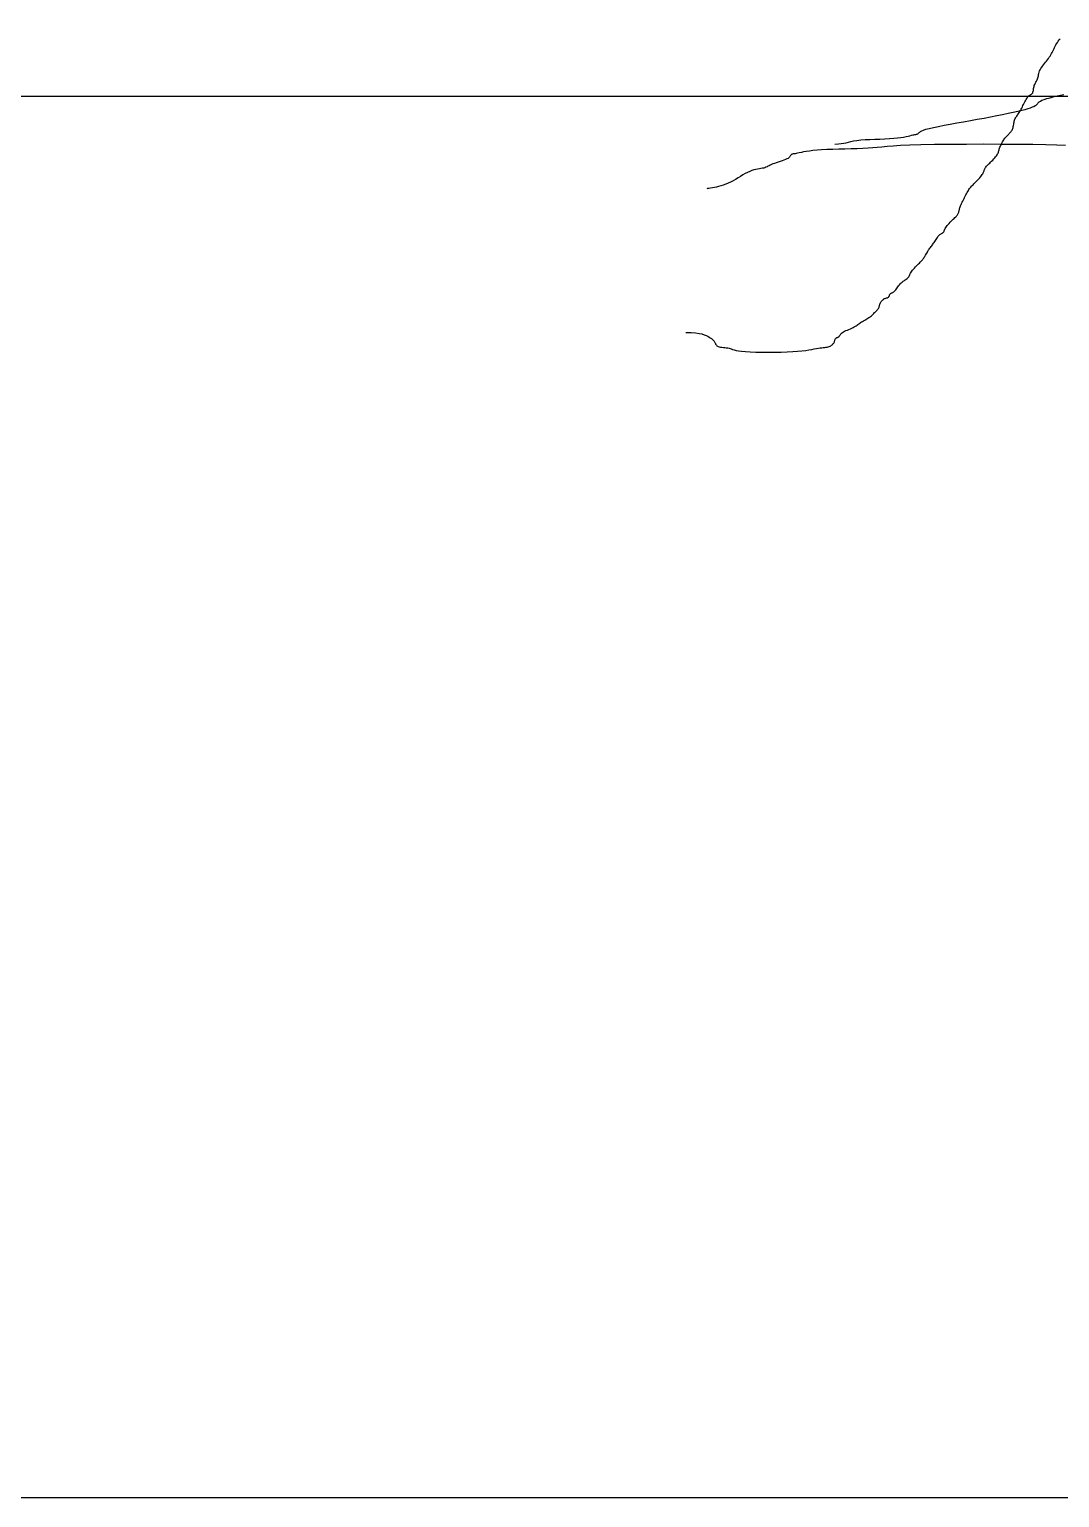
# Paper-space layout 's2 of 2' of a CAD drawing. Header units: metres. Extents: x -1806 to 17358, y -2633 to 1911.
# Drawn here: x 765.15 to 776.92, y 278.93 to 295.71 of the extents above; entities that cross this region are included whole.
import ezdxf

# ---------------------------------------------------------------- set-up
doc = ezdxf.new("R2010")
doc.units = ezdxf.units.M
doc.layers.get('0').update_dxf_attribs({"color": 6})
doc.layers.add('Notes', color=7, linetype='Continuous')

# ---------------------------------------------------------------- blocks, each defined once
blk = doc.blocks.new('Anthony Ho Signature')
at = {"color": 7, "flags": 128}
for points in [[(314864.103, 6258868.055), (314864.162, 6258868.054), (314864.211, 6258868.05), (314864.252, 6258868.045), (314864.285, 6258868.038), (314864.312, 6258868.03), (314864.334, 6258868.021), (314864.352, 6258868.012), (314864.368, 6258868.003), (314864.381, 6258867.994), (314864.393, 6258867.986), (314864.403, 6258867.978), (314864.411, 6258867.971), (314864.419, 6258867.963), (314864.425, 6258867.956), (314864.43, 6258867.949), (314864.434, 6258867.942), (314864.437, 6258867.935), (314864.44, 6258867.928), (314864.442, 6258867.921), (314864.446, 6258867.914), (314864.45, 6258867.909), (314864.455, 6258867.903), (314864.462, 6258867.898), (314864.472, 6258867.894), (314864.484, 6258867.891), (314864.498, 6258867.889), (314864.513, 6258867.887), (314864.53, 6258867.885), (314864.547, 6258867.883), (314864.563, 6258867.881), (314864.58, 6258867.879), (314864.595, 6258867.876), (314864.608, 6258867.872), (314864.621, 6258867.867), (314864.636, 6258867.862), (314864.654, 6258867.857), (314864.676, 6258867.851), (314864.704, 6258867.846), (314864.739, 6258867.842), (314864.784, 6258867.838), (314864.838, 6258867.835), (314864.901, 6258867.832), (314864.97, 6258867.831), (314865.042, 6258867.831), (314865.116, 6258867.831), (314865.189, 6258867.832), (314865.259, 6258867.835), (314865.323, 6258867.838), (314865.379, 6258867.842), (314865.428, 6258867.846), (314865.471, 6258867.851), (314865.508, 6258867.857), (314865.54, 6258867.862), (314865.568, 6258867.867), (314865.593, 6258867.872), (314865.616, 6258867.876), (314865.636, 6258867.879), (314865.655, 6258867.881), (314865.672, 6258867.883), (314865.688, 6258867.885), (314865.702, 6258867.887), (314865.715, 6258867.889), (314865.727, 6258867.891), (314865.739, 6258867.894), (314865.749, 6258867.898), (314865.758, 6258867.903), (314865.766, 6258867.909), (314865.774, 6258867.914), (314865.781, 6258867.921), (314865.786, 6258867.928), (314865.791, 6258867.935), (314865.795, 6258867.942), (314865.798, 6258867.949), (314865.801, 6258867.956), (314865.803, 6258867.962), (314865.805, 6258867.969), (314865.806, 6258867.975), (314865.809, 6258867.98), (314865.811, 6258867.985), (314865.814, 6258867.989), (314865.818, 6258867.992), (314865.823, 6258867.994), (314865.828, 6258867.996), (314865.833, 6258867.998), (314865.838, 6258868), (314865.843, 6258868.002), (314865.848, 6258868.005), (314865.852, 6258868.008), (314865.855, 6258868.012), (314865.858, 6258868.016), (314865.861, 6258868.022), (314865.864, 6258868.028), (314865.868, 6258868.034), (314865.873, 6258868.041), (314865.88, 6258868.048), (314865.89, 6258868.055), (314865.902, 6258868.062), (314865.916, 6258868.069), (314865.931, 6258868.076), (314865.948, 6258868.083), (314865.965, 6258868.09), (314865.982, 6258868.097), (314865.998, 6258868.105), (314866.013, 6258868.112), (314866.026, 6258868.119), (314866.038, 6258868.126), (314866.049, 6258868.133), (314866.059, 6258868.14), (314866.068, 6258868.147), (314866.078, 6258868.154), (314866.088, 6258868.161), (314866.098, 6258868.168), (314866.109, 6258868.175), (314866.121, 6258868.182), (314866.133, 6258868.189), (314866.145, 6258868.197), (314866.157, 6258868.204), (314866.17, 6258868.211), (314866.181, 6258868.218), (314866.192, 6258868.225), (314866.203, 6258868.232), (314866.212, 6258868.239), (314866.221, 6258868.246), (314866.229, 6258868.253), (314866.237, 6258868.26), (314866.244, 6258868.267), (314866.251, 6258868.274), (314866.258, 6258868.282), (314866.266, 6258868.289), (314866.273, 6258868.296), (314866.279, 6258868.303), (314866.286, 6258868.31), (314866.292, 6258868.317), (314866.297, 6258868.324), (314866.302, 6258868.331), (314866.306, 6258868.338), (314866.309, 6258868.345), (314866.311, 6258868.352), (314866.313, 6258868.359), (314866.315, 6258868.367), (314866.317, 6258868.374), (314866.319, 6258868.381), (314866.322, 6258868.388), (314866.325, 6258868.395), (314866.329, 6258868.402), (314866.333, 6258868.409), (314866.339, 6258868.416), (314866.345, 6258868.422), (314866.351, 6258868.428), (314866.358, 6258868.433), (314866.365, 6258868.438), (314866.372, 6258868.442), (314866.379, 6258868.445), (314866.386, 6258868.448), (314866.393, 6258868.45), (314866.399, 6258868.452), (314866.405, 6258868.453), (314866.41, 6258868.455), (314866.415, 6258868.458), (314866.419, 6258868.461), (314866.422, 6258868.465), (314866.425, 6258868.47), (314866.427, 6258868.475), (314866.429, 6258868.48), (314866.43, 6258868.485), (314866.432, 6258868.49), (314866.435, 6258868.495), (314866.438, 6258868.499), (314866.442, 6258868.502), (314866.447, 6258868.505), (314866.452, 6258868.507), (314866.458, 6258868.509), (314866.465, 6258868.512), (314866.471, 6258868.516), (314866.478, 6258868.521), (314866.485, 6258868.527), (314866.492, 6258868.535), (314866.5, 6258868.544), (314866.507, 6258868.555), (314866.515, 6258868.566), (314866.523, 6258868.578), (314866.532, 6258868.589), (314866.541, 6258868.601), (314866.552, 6258868.612), (314866.563, 6258868.622), (314866.574, 6258868.632), (314866.586, 6258868.64), (314866.598, 6258868.649), (314866.609, 6258868.656), (314866.619, 6258868.664), (314866.629, 6258868.671), (314866.637, 6258868.678), (314866.643, 6258868.685), (314866.648, 6258868.692), (314866.652, 6258868.7), (314866.656, 6258868.708), (314866.659, 6258868.716), (314866.663, 6258868.725), (314866.668, 6258868.734), (314866.674, 6258868.744), (314866.682, 6258868.755), (314866.692, 6258868.767), (314866.702, 6258868.779), (314866.713, 6258868.791), (314866.725, 6258868.804), (314866.737, 6258868.816), (314866.749, 6258868.828), (314866.76, 6258868.839), (314866.77, 6258868.849), (314866.779, 6258868.858), (314866.788, 6258868.868), (314866.796, 6258868.876), (314866.804, 6258868.885), (314866.811, 6258868.894), (314866.819, 6258868.904), (314866.826, 6258868.914), (314866.833, 6258868.925), (314866.84, 6258868.937), (314866.847, 6258868.949), (314866.854, 6258868.961), (314866.861, 6258868.974), (314866.868, 6258868.986), (314866.875, 6258868.998), (314866.882, 6258869.009), (314866.89, 6258869.019), (314866.897, 6258869.028), (314866.904, 6258869.038), (314866.911, 6258869.046), (314866.918, 6258869.055), (314866.925, 6258869.064), (314866.932, 6258869.074), (314866.939, 6258869.084), (314866.946, 6258869.095), (314866.953, 6258869.107), (314866.96, 6258869.119), (314866.968, 6258869.13), (314866.975, 6258869.141), (314866.982, 6258869.152), (314866.989, 6258869.161), (314866.996, 6258869.169), (314867.003, 6258869.175), (314867.01, 6258869.18), (314867.017, 6258869.184), (314867.023, 6258869.187), (314867.029, 6258869.189), (314867.034, 6258869.192), (314867.039, 6258869.194), (314867.043, 6258869.198), (314867.046, 6258869.202), (314867.049, 6258869.206), (314867.051, 6258869.212), (314867.054, 6258869.219), (314867.057, 6258869.226), (314867.06, 6258869.235), (314867.065, 6258869.244), (314867.072, 6258869.254), (314867.079, 6258869.265), (314867.089, 6258869.277), (314867.099, 6258869.289), (314867.111, 6258869.301), (314867.122, 6258869.314), (314867.134, 6258869.326), (314867.146, 6258869.338), (314867.157, 6258869.349), (314867.167, 6258869.359), (314867.176, 6258869.368), (314867.185, 6258869.377), (314867.192, 6258869.385), (314867.199, 6258869.393), (314867.204, 6258869.4), (314867.209, 6258869.408), (314867.213, 6258869.415), (314867.216, 6258869.422), (314867.219, 6258869.429), (314867.221, 6258869.436), (314867.223, 6258869.444), (314867.225, 6258869.452), (314867.227, 6258869.461), (314867.229, 6258869.471), (314867.232, 6258869.481), (314867.236, 6258869.492), (314867.241, 6258869.504), (314867.246, 6258869.516), (314867.252, 6258869.529), (314867.259, 6258869.543), (314867.265, 6258869.557), (314867.272, 6258869.571), (314867.28, 6258869.585), (314867.287, 6258869.599), (314867.294, 6258869.613), (314867.301, 6258869.627), (314867.308, 6258869.64), (314867.315, 6258869.653), (314867.322, 6258869.666), (314867.329, 6258869.678), (314867.336, 6258869.689), (314867.343, 6258869.699), (314867.351, 6258869.708), (314867.358, 6258869.717), (314867.366, 6258869.726), (314867.374, 6258869.735), (314867.383, 6258869.744), (314867.392, 6258869.754), (314867.402, 6258869.764), (314867.413, 6258869.775), (314867.425, 6258869.787), (314867.437, 6258869.799), (314867.449, 6258869.811), (314867.46, 6258869.824), (314867.47, 6258869.836), (314867.48, 6258869.848), (314867.488, 6258869.859), (314867.494, 6258869.869), (314867.499, 6258869.878), (314867.502, 6258869.887), (314867.505, 6258869.895), (314867.508, 6258869.903), (314867.51, 6258869.91), (314867.513, 6258869.918), (314867.516, 6258869.925), (314867.52, 6258869.932), (314867.525, 6258869.939), (314867.53, 6258869.946), (314867.537, 6258869.954), (314867.545, 6258869.962), (314867.553, 6258869.971), (314867.562, 6258869.981), (314867.573, 6258869.991), (314867.584, 6258870.002), (314867.595, 6258870.013), (314867.607, 6258870.026), (314867.619, 6258870.038), (314867.63, 6258870.05), (314867.64, 6258870.062), (314867.65, 6258870.074), (314867.658, 6258870.085), (314867.664, 6258870.095), (314867.669, 6258870.105), (314867.672, 6258870.114), (314867.675, 6258870.123), (314867.678, 6258870.132), (314867.68, 6258870.141), (314867.683, 6258870.151), (314867.686, 6258870.161), (314867.69, 6258870.172), (314867.695, 6258870.183), (314867.7, 6258870.196), (314867.706, 6258870.208), (314867.713, 6258870.22), (314867.719, 6258870.232), (314867.726, 6258870.244), (314867.733, 6258870.255), (314867.74, 6258870.265), (314867.747, 6258870.275), (314867.755, 6258870.284), (314867.762, 6258870.292), (314867.769, 6258870.3), (314867.776, 6258870.307), (314867.783, 6258870.314), (314867.79, 6258870.321), (314867.797, 6258870.328), (314867.804, 6258870.336), (314867.811, 6258870.343), (314867.817, 6258870.351), (314867.823, 6258870.359), (314867.829, 6258870.368), (314867.833, 6258870.377), (314867.837, 6258870.387), (314867.84, 6258870.398), (314867.843, 6258870.41), (314867.845, 6258870.422), (314867.847, 6258870.435), (314867.849, 6258870.447), (314867.851, 6258870.459), (314867.853, 6258870.471), (314867.856, 6258870.482), (314867.86, 6258870.492), (314867.865, 6258870.502), (314867.87, 6258870.511), (314867.876, 6258870.52), (314867.883, 6258870.528), (314867.889, 6258870.538), (314867.896, 6258870.547), (314867.903, 6258870.557), (314867.911, 6258870.568), (314867.918, 6258870.58), (314867.925, 6258870.593), (314867.932, 6258870.606), (314867.939, 6258870.619), (314867.946, 6258870.633), (314867.953, 6258870.647), (314867.96, 6258870.661), (314867.967, 6258870.675), (314867.974, 6258870.689), (314867.981, 6258870.703), (314867.989, 6258870.716), (314867.996, 6258870.727), (314868.003, 6258870.738), (314868.01, 6258870.748), (314868.017, 6258870.756), (314868.024, 6258870.762), (314868.031, 6258870.767), (314868.038, 6258870.771), (314868.044, 6258870.775), (314868.05, 6258870.778), (314868.055, 6258870.782), (314868.06, 6258870.787), (314868.064, 6258870.793), (314868.067, 6258870.801), (314868.07, 6258870.811), (314868.072, 6258870.821), (314868.074, 6258870.832), (314868.075, 6258870.844), (314868.078, 6258870.856), (314868.08, 6258870.867), (314868.083, 6258870.878), (314868.087, 6258870.889), (314868.092, 6258870.898), (314868.097, 6258870.907), (314868.102, 6258870.916), (314868.107, 6258870.925), (314868.112, 6258870.934), (314868.117, 6258870.944), (314868.121, 6258870.954), (314868.124, 6258870.965), (314868.127, 6258870.977), (314868.129, 6258870.989), (314868.132, 6258871.002), (314868.135, 6258871.016), (314868.138, 6258871.03), (314868.143, 6258871.044), (314868.149, 6258871.058), (314868.157, 6258871.072), (314868.167, 6258871.086), (314868.177, 6258871.1), (314868.188, 6258871.115), (314868.2, 6258871.129), (314868.212, 6258871.143), (314868.223, 6258871.157), (314868.234, 6258871.171), (314868.245, 6258871.185), (314868.254, 6258871.2), (314868.263, 6258871.214), (314868.271, 6258871.228), (314868.279, 6258871.242), (314868.286, 6258871.256), (314868.293, 6258871.27), (314868.301, 6258871.284), (314868.308, 6258871.299), (314868.315, 6258871.313), (314868.322, 6258871.327), (314868.33, 6258871.341), (314868.338, 6258871.355), (314868.347, 6258871.369), (314868.357, 6258871.384), (314868.367, 6258871.398), (314868.378, 6258871.412)], [(314865.805, 6258870.208), (314865.844, 6258870.209), (314865.876, 6258870.213), (314865.905, 6258870.218), (314865.932, 6258870.224), (314865.958, 6258870.231), (314865.986, 6258870.238), (314866.018, 6258870.245), (314866.055, 6258870.25), (314866.099, 6258870.255), (314866.15, 6258870.259), (314866.204, 6258870.262), (314866.26, 6258870.264), (314866.317, 6258870.266), (314866.374, 6258870.268), (314866.427, 6258870.271), (314866.476, 6258870.274), (314866.519, 6258870.278), (314866.556, 6258870.283), (314866.589, 6258870.288), (314866.617, 6258870.293), (314866.64, 6258870.298), (314866.661, 6258870.303), (314866.678, 6258870.308), (314866.693, 6258870.312), (314866.707, 6258870.315), (314866.718, 6258870.317), (314866.728, 6258870.319), (314866.737, 6258870.321), (314866.744, 6258870.323), (314866.751, 6258870.325), (314866.756, 6258870.328), (314866.76, 6258870.331), (314866.763, 6258870.335), (314866.767, 6258870.34), (314866.773, 6258870.345), (314866.782, 6258870.352), (314866.796, 6258870.36), (314866.817, 6258870.368), (314866.845, 6258870.377), (314866.882, 6258870.387), (314866.93, 6258870.398), (314866.987, 6258870.41), (314867.051, 6258870.423), (314867.121, 6258870.436), (314867.196, 6258870.449), (314867.273, 6258870.463), (314867.352, 6258870.477), (314867.431, 6258870.491), (314867.508, 6258870.505), (314867.582, 6258870.519), (314867.654, 6258870.533), (314867.721, 6258870.547), (314867.785, 6258870.56), (314867.843, 6258870.572), (314867.895, 6258870.584), (314867.941, 6258870.595), (314867.98, 6258870.605), (314868.013, 6258870.615), (314868.04, 6258870.624), (314868.062, 6258870.632), (314868.079, 6258870.639), (314868.093, 6258870.647), (314868.103, 6258870.654), (314868.111, 6258870.661), (314868.118, 6258870.668), (314868.124, 6258870.676), (314868.131, 6258870.683), (314868.14, 6258870.691), (314868.152, 6258870.699), (314868.17, 6258870.708), (314868.194, 6258870.717), (314868.225, 6258870.727), (314868.265, 6258870.738), (314868.311, 6258870.75), (314868.363, 6258870.763), (314868.419, 6258870.776)]]:
    blk.add_lwpolyline(points, dxfattribs=at)
at = {"color": 7}
blk.add_lwpolyline([(314868.439, 6258870.19), (314868.34, 6258870.195), (314868.215, 6258870.199), (314868.064, 6258870.202), (314867.89, 6258870.204), (314867.701, 6258870.205), (314867.505, 6258870.206), (314867.309, 6258870.205), (314867.119, 6258870.204), (314866.943, 6258870.202), (314866.788, 6258870.199), (314866.66, 6258870.195), (314866.555, 6258870.19), (314866.47, 6258870.185), (314866.4, 6258870.18), (314866.341, 6258870.174), (314866.288, 6258870.169), (314866.237, 6258870.165), (314866.183, 6258870.161), (314866.123, 6258870.158), (314866.058, 6258870.155), (314865.989, 6258870.153), (314865.918, 6258870.151), (314865.848, 6258870.15), (314865.779, 6258870.147), (314865.713, 6258870.145), (314865.653, 6258870.142), (314865.6, 6258870.138), (314865.553, 6258870.133), (314865.513, 6258870.128), (314865.477, 6258870.123), (314865.447, 6258870.118), (314865.421, 6258870.113), (314865.398, 6258870.108), (314865.379, 6258870.104), (314865.363, 6258870.101), (314865.349, 6258870.098), (314865.337, 6258870.096), (314865.327, 6258870.095), (314865.319, 6258870.093), (314865.313, 6258870.091), (314865.308, 6258870.088), (314865.304, 6258870.085), (314865.3, 6258870.081), (314865.298, 6258870.077), (314865.294, 6258870.071), (314865.291, 6258870.065), (314865.285, 6258870.059), (314865.278, 6258870.052), (314865.269, 6258870.045), (314865.256, 6258870.038), (314865.241, 6258870.031), (314865.222, 6258870.024), (314865.201, 6258870.017), (314865.18, 6258870.01), (314865.157, 6258870.003), (314865.135, 6258869.995), (314865.115, 6258869.988), (314865.096, 6258869.981), (314865.079, 6258869.974), (314865.065, 6258869.967), (314865.052, 6258869.961), (314865.04, 6258869.954), (314865.029, 6258869.948), (314865.017, 6258869.943), (314865.005, 6258869.938), (314864.992, 6258869.934), (314864.977, 6258869.931), (314864.96, 6258869.928), (314864.942, 6258869.925), (314864.922, 6258869.922), (314864.901, 6258869.918), (314864.879, 6258869.913), (314864.855, 6258869.906), (314864.831, 6258869.896), (314864.806, 6258869.884), (314864.78, 6258869.871), (314864.753, 6258869.855), (314864.726, 6258869.839), (314864.698, 6258869.822), (314864.67, 6258869.805), (314864.642, 6258869.789), (314864.613, 6258869.774), (314864.585, 6258869.76), (314864.557, 6258869.749), (314864.529, 6258869.739), (314864.502, 6258869.73), (314864.476, 6258869.723), (314864.451, 6258869.716), (314864.428, 6258869.711), (314864.405, 6258869.707), (314864.385, 6258869.704), (314864.366, 6258869.702), (314864.35, 6258869.7), (314864.34, 6258869.698)], dxfattribs=at)

psp = doc.layouts.new('s2 of 2')

# ---------------------------------------------------------------- linework, layer by layer
at = {"layer": 'Notes'}
psp.add_line((737.293, 294.942), (819.631, 294.942), dxfattribs=at)
psp.add_lwpolyline([(721.297, 392.234), (825.035, 392.234), (825.035, 278.929), (721.297, 278.929)], close=True, dxfattribs=at)

# ---------------------------------------------------------------- block references
at = {"layer": 'Notes', "ltscale": 0.5}
psp.add_blockref('Anthony Ho Signature', (-314091.448, -6258575.812), dxfattribs=at)

doc.saveas('drawing.dxf')
